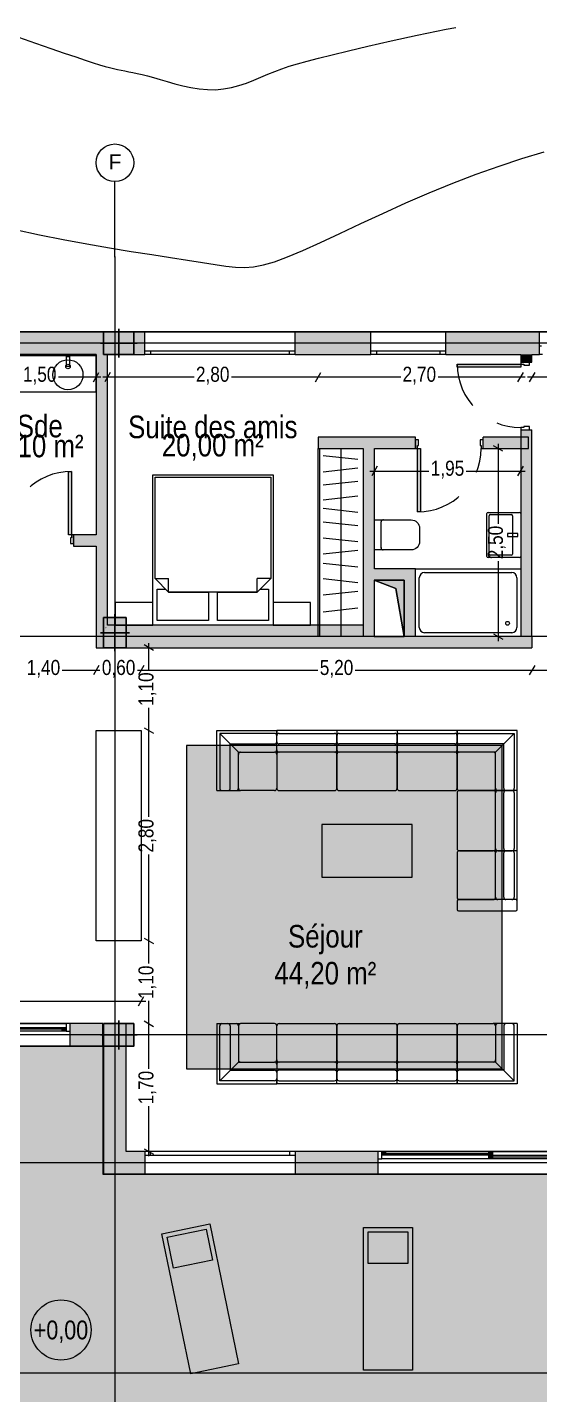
# Model space of a CAD drawing. Header units: centimetres. Extents: x -4381 to 5639, y -3920 to 4826.
# Drawn here: x 23.91 to 30.73, y 61.96 to 80.14 of the extents above; entities that cross this region are included whole.
import ezdxf

# ---------------------------------------------------------------- set-up
doc = ezdxf.new("R2010")
doc.units = ezdxf.units.CM
doc.header["$MEASUREMENT"] = 0
doc.linetypes.add('POINTILLE', pattern=[0.1, 0.06, -0.04])
for name, color, linetype, lineweight in [('0- COURBES DE NIVEAU_Pen_No__2', 8, 'Continuous', 5), ('00- Texts and Fills_Pen_No__1', 7, 'Continuous', 5), ('01- MOBILIER_Pen_No__1', 7, 'Continuous', 5), ('01- MOBILIER_Pen_No__2', 8, 'Continuous', 5), ('01- MOBILIER_Pen_No__7', 7, 'Continuous', 5), ('0_Pen_No__1', 7, 'Continuous', 5), ('0_Pen_No__7', 7, 'Continuous', 5), ('Cotations_Pen_No__2', 8, 'Continuous', 5), ('Dalles_Pen_No__1', 7, 'Continuous', 5), ('FILES_Pen_No__2', 8, 'Continuous', 5), ('Poteaux Hafsa', 4, 'Continuous', 30), ('Structural - Bearing_Pen_No__1', 7, 'Continuous', 5), ('Structural - Bearing_Pen_No__7', 7, 'Continuous', 5)]:
    doc.layers.add(name, color=color, linetype=linetype, lineweight=lineweight)
doc.layers.add('Dalles', color=7, linetype='Continuous')
doc.layers.add('Structural - Bearing', color=7, linetype='Continuous')
for name, color, linetype, lineweight, true_color in [('Dalles_Pen_No__102', 7, 'Continuous', 5, 0xcccccc), ('Elevator_Pen_No__161', 7, 'Continuous', 5, 0x6a6a6a), ('Structural - Bearing_Pen_No__103', 7, 'Continuous', 5, 0xffcc99)]:
    doc.layers.add(name, color=color, linetype=linetype, lineweight=lineweight, true_color=true_color)
doc.styles.add('GENERATED_STYLE_2', font='')
doc.styles.add('GENERATED_STYLE_3', font='arial.ttf')
doc.styles.get('GENERATED_STYLE_2').set_extended_font_data('Arial Narrow Occidental')

# ---------------------------------------------------------------- blocks, each defined once
blk = doc.blocks.new('P1')
at = {"layer": 'Poteaux Hafsa', "lineweight": 30}
blk.add_hatch(color=256, dxfattribs=at).paths.add_polyline_path([(0, 0.3), (0, 0), (0.4, 0), (0.4, 0.3)])
at = {"layer": 'Poteaux Hafsa', "color": 144, "lineweight": 30}
for p, q in [((0.2, -0.042), (0.2, 0.342)), ((0.444, 0.15), (-0.044, 0.15))]:
    blk.add_line(p, q, dxfattribs=at)
blk.add_lwpolyline([(0, 0.3), (0, 0), (0.4, 0), (0.4, 0.3)], close=True, dxfattribs=at)

msp = doc.modelspace()

# ---------------------------------------------------------------- hatches: boundary and pattern name
at = {"layer": '01- MOBILIER_Pen_No__1', "linetype": 'Continuous', "lineweight": 0, "ltscale": 10, "true_color": 0xffffff}
msp.add_hatch(color=7, dxfattribs=at).paths.add_polyline_path([(28.92512, 72.04063), (28.92512, 72.79063), (28.5249, 72.79063), (28.81443, 72.67994)])
at = {"layer": '01- MOBILIER_Pen_No__2', "linetype": 'Continuous', "lineweight": 5, "ltscale": 10}
msp.add_hatch(color=255, dxfattribs=at).paths.add_polyline_path([(26.02917, 66.29063), (30.22917, 66.29063), (30.22917, 70.59063), (26.02917, 70.59063)])
at = {"layer": 'Dalles_Pen_No__102', "linetype": 'Continuous', "ltscale": 10}
h = msp.add_hatch(color=256, dxfattribs=at)
h.paths.add_polyline_path([(11.97512, 62.09063), (11.97512, 56.39063), (24.92512, 56.39063), (24.92512, 56.69063), (20.92512, 56.69063), (20.92512, 61.49063), (24.92512, 61.49063), (24.92512, 61.19063), (36.57512, 61.19063), (36.57512, 64.89063), (24.92512, 64.89063), (24.92512, 66.59063), (19.47512, 66.59063), (19.47512, 62.09063)])
h.paths.add_polyline_path([(12.27512, 59.59063), (12.27512, 61.79063), (15.37512, 61.79063), (15.37512, 59.59063)], flags=0)
at = {"layer": 'Elevator_Pen_No__161', "linetype": 'Continuous', "ltscale": 10}
for points in [[(24.95012, 75.81563), (25.20012, 75.81563), (25.20012, 76.06563), (24.95012, 76.06563)], [(24.95012, 72.14063), (24.95012, 71.91563), (25.20012, 71.91563), (25.20012, 72.16563), (24.96262, 72.16563)], [(24.95012, 72.14063), (24.96262, 72.16563), (24.95012, 72.16563)], [(24.95012, 66.61563), (25.20012, 66.61563), (25.20012, 66.86563), (24.95012, 66.86563)], [(24.95012, 64.91563), (25.20012, 65.16563), (24.95012, 65.16563)], [(25.20012, 65.16563), (24.95012, 64.91563), (25.20012, 64.91563)]]:
    msp.add_hatch(color=256, dxfattribs=at).paths.add_polyline_path(points)
at = {"layer": 'Structural - Bearing', "linetype": 'Continuous', "lineweight": 0, "ltscale": 10, "true_color": 0x000000}
h = msp.add_hatch(color=18, dxfattribs=at)
h.paths.add_polyline_path([(22.27512, 75.79063), (25.47512, 75.79063), (25.47512, 75.84063), (25.47512, 76.09063), (22.27512, 76.09063)])
h.paths.add_polyline_path([(25.20012, 75.81563), (24.95012, 75.81563), (24.95012, 76.06563), (25.20012, 76.06563)], flags=0)
for points in [[(27.47512, 75.79063), (28.47917, 75.79063), (28.47917, 75.84063), (28.47917, 76.09063), (27.47512, 76.09063), (27.47512, 75.84063)], [(29.47917, 75.79063), (30.72512, 75.79063), (30.72512, 75.90563), (30.72512, 76.09063), (29.47917, 76.09063), (29.47917, 75.84063)], [(24.82512, 75.79063), (24.82512, 71.89063), (24.95012, 72.14063), (24.95012, 72.16563), (24.96262, 72.16563), (24.97512, 72.19063), (24.97512, 75.79063)], [(30.47512, 75.69063), (30.59012, 75.69063), (30.62512, 75.69063), (30.62512, 75.79063), (30.47512, 75.79063)], [(30.47512, 74.79063), (30.47512, 72.04063), (30.62512, 72.04063), (30.62512, 74.79063), (30.59012, 74.79063)], [(27.77917, 74.54063), (29.07512, 74.54063), (29.07512, 74.65563), (29.07512, 74.69063), (27.77917, 74.69063)], [(29.97512, 74.54063), (30.57917, 74.54063), (30.57917, 74.69063), (29.97512, 74.69063), (29.97512, 74.65563)], [(28.37917, 74.54063), (28.37917, 72.19063), (28.52917, 71.89063), (28.52917, 74.54063)], [(24.52512, 73.24063), (24.82512, 73.24063), (24.82512, 73.39063), (24.52512, 73.39063), (24.52512, 73.27563)], [(29.07512, 72.94063), (28.52917, 72.94063), (28.52917, 72.79063), (28.92512, 72.79063)], [(28.92512, 72.79063), (28.92512, 72.04063), (29.07512, 72.04063), (29.07512, 72.94063)], [(24.82512, 71.89063), (28.52917, 71.89063), (28.37917, 72.19063), (24.97512, 72.19063), (24.96262, 72.16563), (25.20012, 72.16563), (25.20012, 71.91563), (24.95012, 71.91563), (24.95012, 72.14063)], [(28.52917, 72.04063), (28.52917, 71.89063), (30.62512, 71.89063), (30.62512, 72.04063)], [(24.47512, 66.59063), (24.91512, 66.59063), (24.91512, 66.89063), (24.47512, 66.89063), (24.47512, 66.79063)], [(24.95012, 64.91563), (24.92512, 64.89063), (25.47512, 64.89063), (25.47512, 65.14063), (25.47512, 65.19063), (25.22512, 65.19063), (25.20012, 65.16563), (25.20012, 64.91563)], [(27.47512, 64.89063), (28.57512, 64.89063), (28.57512, 65.09063), (28.57512, 65.19063), (27.47512, 65.19063), (27.47512, 65.14063)]]:
    msp.add_hatch(color=18, dxfattribs=at).paths.add_polyline_path(points)
at = {"layer": 'Structural - Bearing', "linetype": 'Continuous', "lineweight": 0, "ltscale": 10, "true_color": 0xffffff}
for points in [[(29.63112, 75.66263), (29.63112, 75.62263), (30.47512, 75.62263), (30.47512, 75.66263)], [(29.10312, 73.69663), (29.14312, 73.69663), (29.14312, 74.54063), (29.10312, 74.54063)], [(24.49712, 74.23463), (24.45712, 74.23463), (24.45712, 73.39063), (24.49712, 73.39063)]]:
    msp.add_hatch(color=7, dxfattribs=at).paths.add_polyline_path(points)
at = {"layer": 'Structural - Bearing', "linetype": 'Continuous', "lineweight": 0, "ltscale": 10, "true_color": 0x000000}
h = msp.add_hatch(color=18, dxfattribs=at)
h.paths.add_polyline_path([(24.92512, 64.89063), (24.95012, 64.91563), (24.95012, 65.16563), (25.20012, 65.16563), (25.22512, 65.19063), (25.22512, 66.89063), (24.92512, 66.89063)])
h.paths.add_polyline_path([(25.20012, 66.61563), (24.95012, 66.61563), (24.95012, 66.86563), (25.20012, 66.86563)], flags=0)
at = {"layer": 'Structural - Bearing_Pen_No__103', "linetype": 'Continuous', "ltscale": 10}
for points in [[(24.42512, 66.79063), (24.42512, 66.84063), (24.37512, 66.84063), (24.37512, 66.79063)], [(28.62512, 65.19063), (28.62512, 65.14063), (28.67512, 65.14063), (28.67512, 65.19063)], [(30.10012, 65.14063), (30.10012, 65.19063), (30.05012, 65.19063), (30.05012, 65.14063)], [(30.05012, 65.14063), (30.05012, 65.09063), (30.10012, 65.09063), (30.10012, 65.14063)]]:
    msp.add_hatch(color=256, dxfattribs=at).paths.add_polyline_path(points)

# ---------------------------------------------------------------- linework, layer by layer
at = {"layer": '0- COURBES DE NIVEAU_Pen_No__2', "linetype": 'Continuous', "ltscale": 10, "flags": 128}
for points in [[(23.79248, 80.011), (24.01731, 79.93244), (24.22175, 79.86148), (24.4015, 79.79962), (24.55359, 79.74787), (24.68029, 79.7055), (24.78517, 79.67132), (24.87183, 79.64413), (24.94384, 79.62274), (25.00479, 79.60598), (25.05826, 79.59264), (25.10783, 79.58155), (25.15669, 79.57159), (25.2064, 79.562), (25.25811, 79.5521), (25.31299, 79.54121), (25.3722, 79.52866), (25.43689, 79.51375), (25.50824, 79.49581), (25.58739, 79.47417), (25.67508, 79.44858), (25.77024, 79.42057), (25.8714, 79.39212), (25.97707, 79.36521), (26.08576, 79.3418), (26.19598, 79.32388), (26.30624, 79.31342), (26.41506, 79.31239), (26.52124, 79.32213), (26.62474, 79.34143), (26.72581, 79.36846), (26.82471, 79.40135), (26.92167, 79.43829), (27.01696, 79.4774), (27.11083, 79.51687), (27.20351, 79.55483), (27.29627, 79.59005), (27.39433, 79.62368), (27.50389, 79.65747), (27.63119, 79.69316), (27.78243, 79.73252), (27.96384, 79.7773), (28.18163, 79.82924), (28.44202, 79.89009), (28.74915, 79.96067), (29.09877, 80.03794), (29.48457, 80.11794), (29.61002, 80.14172)], [(23.74916, 77.45407), (24.06955, 77.38309), (24.38792, 77.31848), (24.70046, 77.26024), (25.00337, 77.20784), (25.29288, 77.16079), (25.56518, 77.11856), (25.81649, 77.08063), (26.04303, 77.04649), (26.24101, 77.01564), (26.40865, 76.98805), (26.55222, 76.96581), (26.68, 76.9515), (26.80027, 76.94769), (26.92131, 76.95697), (27.0514, 76.98191), (27.19883, 77.02511), (27.37186, 77.08913), (27.57664, 77.17542), (27.81068, 77.28078), (28.06937, 77.40088), (28.34806, 77.53136), (28.64213, 77.66791), (28.94697, 77.80617), (29.25793, 77.9418), (29.57039, 78.07047), (29.8804, 78.18873), (30.18666, 78.2967), (30.48856, 78.3954), (30.78549, 78.48585)]]:
    msp.add_lwpolyline(points, dxfattribs=at)
at = {"layer": '01- MOBILIER_Pen_No__1', "linetype": 'Continuous', "ltscale": 10}
for p, q in [((27.79917, 74.54063), (27.79917, 72.04063)), ((28.30767, 74.39284), (27.8473, 74.44298)), ((28.07917, 74.54063), (28.07917, 72.04063)), ((28.30767, 74.27746), (27.8473, 74.22732)), ((25.57917, 74.19063), (27.17917, 74.19063)), ((25.57917, 72.19063), (25.57917, 74.19063)), ((25.60917, 72.81063), (25.60917, 74.16063)), ((25.60917, 74.16063), (26.37917, 74.16063)), ((26.37917, 74.16063), (27.14917, 74.16063)), ((27.14917, 74.16063), (27.14917, 72.81063)), ((27.17917, 74.19063), (27.17917, 72.19063)), ((28.30767, 74.10332), (27.8473, 74.05318)), ((28.30767, 73.90446), (27.8473, 73.85432)), ((28.30767, 73.69013), (27.8473, 73.74027)), ((30.02512, 73.10563), (30.02512, 73.67563)), ((30.04012, 73.69063), (30.46012, 73.69063)), ((30.07012, 73.66063), (30.35012, 73.66063)), ((30.47512, 73.67563), (30.47512, 73.10563)), ((28.30767, 73.51179), (27.8473, 73.56193)), ((30.05512, 73.13563), (30.05512, 73.64563)), ((30.36512, 73.64563), (30.36512, 73.13563)), ((28.30767, 73.29962), (27.8473, 73.34976)), ((30.30012, 73.41063), (30.30012, 73.37063)), ((30.43512, 73.41063), (30.30012, 73.41063)), ((30.30012, 73.37063), (30.43512, 73.37063)), ((30.43512, 73.37063), (30.43512, 73.41063)), ((28.30767, 73.18424), (27.8473, 73.1341)), ((30.35012, 73.12063), (30.07012, 73.12063)), ((28.30767, 72.96108), (27.8473, 73.01122)), ((29.07512, 72.94063), (30.47512, 72.94063)), ((29.07512, 72.04063), (29.07512, 72.94063)), ((30.46012, 73.09063), (30.04012, 73.09063)), ((30.47512, 72.94063), (30.47512, 72.04063)), ((25.78917, 72.63063), (25.60917, 72.81063)), ((25.60917, 72.81063), (25.78917, 72.81063)), ((25.78917, 72.63063), (25.78917, 72.81063)), ((27.14917, 72.81063), (26.96917, 72.63063)), ((27.14917, 72.81063), (26.96917, 72.81063)), ((26.96917, 72.63063), (26.96917, 72.81063)), ((28.30767, 72.75529), (27.8473, 72.80543)), ((28.81443, 72.67994), (28.5249, 72.79063)), ((28.5249, 72.79063), (28.5249, 72.04063)), ((28.92512, 72.79063), (28.5249, 72.79063)), ((28.5249, 72.79063), (28.81443, 72.67994)), ((28.92512, 72.04063), (28.92512, 72.79063)), ((29.12512, 72.16063), (29.12512, 72.82063)), ((29.19512, 72.89063), (30.35512, 72.89063)), ((30.42512, 72.82063), (30.42512, 72.16063)), ((25.63917, 72.67063), (25.74917, 72.67063)), ((25.63917, 72.25063), (25.63917, 72.67063)), ((25.74917, 72.67063), (25.78917, 72.63063)), ((25.78917, 72.63063), (26.31917, 72.63063)), ((26.37917, 72.63063), (25.78917, 72.63063)), ((26.31917, 72.63063), (26.31917, 72.25063)), ((26.96917, 72.63063), (26.37917, 72.63063)), ((26.43917, 72.63063), (26.96917, 72.63063)), ((26.43917, 72.25063), (26.43917, 72.63063)), ((26.96917, 72.63063), (27.00917, 72.67063)), ((27.00917, 72.67063), (27.11917, 72.67063)), ((27.11917, 72.67063), (27.11917, 72.25063)), ((28.30767, 72.63991), (27.8473, 72.58977)), ((28.92512, 72.04063), (28.81443, 72.67994)), ((28.81443, 72.67994), (28.92512, 72.04063)), ((25.57917, 72.49063), (25.07917, 72.49063)), ((25.07917, 72.49063), (25.07917, 72.19063)), ((25.57917, 72.19063), (25.57917, 72.49063)), ((27.67917, 72.49063), (27.17917, 72.49063)), ((27.17917, 72.49063), (27.17917, 72.19063)), ((27.67917, 72.19063), (27.67917, 72.49063)), ((28.30767, 72.41516), (27.8473, 72.36503)), ((26.31917, 72.25063), (25.63917, 72.25063)), ((27.11917, 72.25063), (26.43917, 72.25063)), ((25.07917, 72.19063), (25.57917, 72.19063)), ((27.17917, 72.19063), (25.57917, 72.19063)), ((27.17917, 72.19063), (27.67917, 72.19063)), ((28.5249, 72.04063), (28.92512, 72.04063)), ((30.47512, 72.04063), (29.07512, 72.04063)), ((30.35512, 72.09063), (29.19512, 72.09063)), ((25.69981, 64.09578), (26.33644, 64.22697)), ((26.33644, 64.22697), (26.71991, 62.36607)), ((26.08329, 62.23488), (25.69981, 64.09578)), ((25.77069, 64.04912), (26.28978, 64.15609)), ((25.85546, 63.63777), (25.77069, 64.04912)), ((26.28978, 64.15609), (26.37455, 63.74473)), ((28.38486, 64.18092), (29.03486, 64.18092)), ((28.38486, 62.28092), (28.38486, 64.18092)), ((28.44486, 64.12092), (28.97486, 64.12092)), ((28.44486, 63.70092), (28.44486, 64.12092)), ((28.97486, 64.12092), (28.97486, 63.70092)), ((29.03486, 64.18092), (29.03486, 62.28092)), ((26.37455, 63.74473), (25.85546, 63.63777)), ((28.97486, 63.70092), (28.44486, 63.70092)), ((26.71991, 62.36607), (26.08329, 62.23488)), ((29.03486, 62.28092), (28.38486, 62.28092))]:
    msp.add_line(p, q, dxfattribs=at)
msp.add_circle((30.30012, 72.21563), 0.025, dxfattribs=at)
for centre, radius, start, end in [((30.04012, 73.67563), 0.015, 90, 180), ((30.07012, 73.64563), 0.015, 90, 180), ((30.35012, 73.64563), 0.015, 0, 90), ((30.46012, 73.67563), 0.015, 0, 90), ((30.07012, 73.13563), 0.015, 180, 270), ((30.35012, 73.13563), 0.015, 270, 0), ((30.04012, 73.10563), 0.015, 180, 270), ((30.46012, 73.10563), 0.015, 270, 0), ((29.19512, 72.82063), 0.07, 90, 180), ((30.35512, 72.82063), 0.07, 0, 90), ((29.19512, 72.16063), 0.07, 180, 270), ((30.35512, 72.16063), 0.07, 270, 0)]:
    msp.add_arc(centre, radius, start, end, dxfattribs=at)
at = {"layer": '01- MOBILIER_Pen_No__2', "linetype": 'Continuous', "ltscale": 10}
for p, q in [((30.22917, 70.59063), (26.02917, 70.59063)), ((26.02917, 70.59063), (26.02917, 66.29063)), ((30.22917, 66.29063), (30.22917, 70.59063)), ((26.02917, 66.29063), (30.22917, 66.29063))]:
    msp.add_line(p, q, dxfattribs=at)
at = {"layer": '01- MOBILIER_Pen_No__7', "linetype": 'Continuous', "ltscale": 10}
for p, q in [((24.82512, 75.79063), (23.32512, 75.79063)), ((24.82512, 75.77063), (23.32512, 75.77063)), ((24.43012, 75.76563), (24.47012, 75.76563)), ((24.43012, 75.63063), (24.43012, 75.76563)), ((24.47012, 75.76563), (24.47012, 75.63063)), ((24.82512, 75.29063), (24.82512, 75.79063)), ((24.47012, 75.63063), (24.43012, 75.63063)), ((24.82512, 75.29063), (23.32512, 75.29063)), ((28.52917, 73.59063), (29.01806, 73.59063)), ((28.52917, 73.19063), (28.52917, 73.59063)), ((28.61806, 73.39063), (28.61806, 73.56285)), ((29.01806, 73.59063), (29.03974, 73.58849)), ((29.03974, 73.58849), (29.06058, 73.58217)), ((29.06058, 73.58217), (29.07979, 73.5719)), ((29.07979, 73.5719), (29.09663, 73.55808)), ((29.09663, 73.55808), (29.11044, 73.54125)), ((29.11044, 73.54125), (29.12071, 73.52204)), ((29.12071, 73.52204), (29.12704, 73.50119)), ((29.12704, 73.50119), (29.12917, 73.47952)), ((29.12917, 73.47952), (29.12917, 73.30174)), ((28.61806, 73.2184), (28.61806, 73.39063)), ((29.12917, 73.30174), (29.12704, 73.28006)), ((29.01806, 73.19063), (28.52917, 73.19063)), ((29.03974, 73.19276), (29.01806, 73.19063)), ((29.06058, 73.19909), (29.03974, 73.19276)), ((29.07979, 73.20935), (29.06058, 73.19909)), ((29.09663, 73.22317), (29.07979, 73.20935)), ((29.11044, 73.24001), (29.09663, 73.22317)), ((29.12071, 73.25922), (29.11044, 73.24001)), ((29.12704, 73.28006), (29.12071, 73.25922)), ((26.42917, 69.99063), (26.42917, 70.79063)), ((26.42917, 70.79063), (27.22917, 70.79063)), ((26.46917, 70.75063), (26.46917, 70.02063)), ((27.19917, 70.75063), (26.46917, 70.75063)), ((26.71783, 70.50197), (26.46917, 70.75063)), ((28.02917, 70.79063), (27.22917, 70.79063)), ((27.22917, 70.79063), (27.22917, 70.72063)), ((27.22917, 70.72063), (27.22917, 70.79063)), ((27.25917, 70.75063), (27.99917, 70.75063)), ((28.02917, 70.79063), (28.02917, 70.72063)), ((28.82917, 70.79063), (28.02917, 70.79063)), ((28.02917, 70.79063), (28.02917, 70.72063)), ((28.05917, 70.75063), (28.79917, 70.75063)), ((29.62917, 70.79063), (28.82917, 70.79063)), ((28.82917, 70.79063), (28.82917, 70.72063)), ((28.82917, 70.79063), (28.82917, 70.72063)), ((28.85917, 70.75063), (29.59917, 70.75063)), ((29.62917, 70.79063), (29.62917, 70.72063)), ((30.42917, 70.79063), (29.62917, 70.79063)), ((29.62917, 70.72063), (29.62917, 70.79063)), ((29.65917, 70.75063), (30.38917, 70.75063)), ((30.14051, 70.50197), (30.38917, 70.75063)), ((30.38917, 70.75063), (30.38917, 70.02063)), ((30.42917, 69.99063), (30.42917, 70.79063)), ((26.60917, 70.02063), (26.60917, 70.61063)), ((26.60917, 70.61063), (27.19917, 70.61063)), ((27.22917, 70.53197), (27.22917, 70.72063)), ((27.22917, 70.53197), (27.22917, 70.72063)), ((27.99917, 70.61063), (27.25917, 70.61063)), ((28.02917, 70.72063), (28.02917, 70.53197)), ((28.02917, 70.53197), (28.02917, 70.72063)), ((28.79917, 70.61063), (28.05917, 70.61063)), ((28.82917, 70.53197), (28.82917, 70.72063)), ((28.82917, 70.72063), (28.82917, 70.53197)), ((29.59917, 70.61063), (28.85917, 70.61063)), ((29.62917, 70.72063), (29.62917, 70.53197)), ((29.62917, 70.53197), (29.62917, 70.72063)), ((30.24917, 70.61063), (29.65917, 70.61063)), ((30.24917, 70.02063), (30.24917, 70.61063)), ((26.71783, 70.02063), (26.71783, 70.50197)), ((26.71783, 70.50197), (27.19917, 70.50197)), ((26.71783, 70.02063), (26.71783, 70.47197)), ((26.74783, 70.50197), (27.19917, 70.50197)), ((27.22917, 70.53197), (27.22917, 70.47197)), ((27.22917, 70.53197), (27.22917, 70.47197)), ((27.22917, 70.47197), (27.22917, 70.02063)), ((27.22917, 70.47197), (27.22917, 70.02063)), ((27.99917, 70.50197), (27.25917, 70.50197)), ((27.99917, 70.50197), (27.25917, 70.50197)), ((28.02917, 70.53197), (28.02917, 70.47197)), ((28.02917, 70.53197), (28.02917, 70.47197)), ((28.02917, 70.02063), (28.02917, 70.47197)), ((28.02917, 70.47197), (28.02917, 70.02063)), ((28.79917, 70.50197), (28.05917, 70.50197)), ((28.79917, 70.50197), (28.05917, 70.50197)), ((28.82917, 70.53197), (28.82917, 70.47197)), ((28.82917, 70.53197), (28.82917, 70.47197)), ((28.82917, 70.47197), (28.82917, 70.02063)), ((28.82917, 70.02063), (28.82917, 70.47197)), ((29.59917, 70.50197), (28.85917, 70.50197)), ((29.59917, 70.50197), (28.85917, 70.50197)), ((29.62917, 70.53197), (29.62917, 70.47197)), ((29.62917, 70.53197), (29.62917, 70.47197)), ((29.62917, 70.02063), (29.62917, 70.47197)), ((29.62917, 70.47197), (29.62917, 70.02063)), ((30.11051, 70.50197), (29.65917, 70.50197)), ((30.14051, 70.50197), (29.65917, 70.50197)), ((30.14051, 70.02063), (30.14051, 70.50197)), ((30.14051, 70.02063), (30.14051, 70.47197)), ((26.42917, 69.99063), (26.49917, 69.99063)), ((26.49917, 69.99063), (26.68783, 69.99063)), ((26.68783, 69.99063), (26.74783, 69.99063)), ((27.19917, 69.99063), (26.74783, 69.99063)), ((27.25917, 69.99063), (27.99917, 69.99063)), ((28.05917, 69.99063), (28.79917, 69.99063)), ((28.85917, 69.99063), (29.59917, 69.99063)), ((29.62917, 69.96063), (29.62917, 69.22063)), ((30.11051, 69.99063), (29.65917, 69.99063)), ((29.65917, 69.99063), (30.11051, 69.99063)), ((30.17051, 69.99063), (30.11051, 69.99063)), ((30.17051, 69.99063), (30.11051, 69.99063)), ((30.14051, 69.22063), (30.14051, 69.96063)), ((30.14051, 69.22063), (30.14051, 69.96063)), ((30.17051, 69.99063), (30.35917, 69.99063)), ((30.35917, 69.99063), (30.17051, 69.99063)), ((30.24917, 69.22063), (30.24917, 69.96063)), ((30.42917, 69.99063), (30.35917, 69.99063)), ((30.42917, 69.99063), (30.35917, 69.99063)), ((30.38917, 69.96063), (30.38917, 69.22063)), ((30.42917, 69.19063), (30.42917, 69.99063)), ((29.02917, 69.54063), (27.82917, 69.54063)), ((27.82917, 69.54063), (27.82917, 68.84063)), ((29.02917, 68.84063), (29.02917, 69.54063)), ((29.62917, 69.16063), (29.62917, 68.57063)), ((29.65917, 69.19063), (30.11051, 69.19063)), ((30.11051, 69.19063), (29.65917, 69.19063)), ((30.17051, 69.19063), (30.11051, 69.19063)), ((30.17051, 69.19063), (30.11051, 69.19063)), ((30.14051, 68.57063), (30.14051, 69.16063)), ((30.14051, 68.57063), (30.14051, 69.16063)), ((30.35917, 69.19063), (30.17051, 69.19063)), ((30.17051, 69.19063), (30.35917, 69.19063)), ((30.24917, 68.57063), (30.24917, 69.16063)), ((30.42917, 69.19063), (30.35917, 69.19063)), ((30.42917, 69.19063), (30.35917, 69.19063)), ((30.38917, 69.16063), (30.38917, 68.57063)), ((30.42917, 68.52063), (30.42917, 69.19063)), ((27.82917, 68.84063), (29.02917, 68.84063)), ((29.62917, 68.52063), (29.62917, 68.41063)), ((30.40917, 68.54063), (29.64917, 68.54063)), ((29.64917, 68.39063), (30.40917, 68.39063)), ((29.65917, 68.54063), (30.11051, 68.54063)), ((30.35917, 68.54063), (30.17051, 68.54063)), ((30.42917, 68.41063), (30.42917, 68.52063)), ((26.42917, 66.89063), (26.42917, 66.09063)), ((26.42917, 66.89063), (26.49917, 66.89063)), ((26.46917, 66.13063), (26.46917, 66.86063)), ((26.49917, 66.89063), (26.68783, 66.89063)), ((26.60917, 66.86063), (26.60917, 66.27063)), ((26.68783, 66.89063), (26.74783, 66.89063)), ((26.71783, 66.86063), (26.71783, 66.40929)), ((26.71783, 66.86063), (26.71783, 66.37929)), ((27.19917, 66.89063), (26.74783, 66.89063)), ((27.22917, 66.40929), (27.22917, 66.86063)), ((27.22917, 66.40929), (27.22917, 66.86063)), ((27.25917, 66.89063), (27.99917, 66.89063)), ((28.02917, 66.86063), (28.02917, 66.40929)), ((28.02917, 66.40929), (28.02917, 66.86063)), ((28.05917, 66.89063), (28.79917, 66.89063)), ((28.82917, 66.86063), (28.82917, 66.40929)), ((28.82917, 66.40929), (28.82917, 66.86063)), ((28.85917, 66.89063), (29.59917, 66.89063)), ((29.62917, 66.86063), (29.62917, 66.40929)), ((29.62917, 66.40929), (29.62917, 66.86063)), ((29.65917, 66.89063), (30.11051, 66.89063)), ((30.17051, 66.89063), (30.11051, 66.89063)), ((30.14051, 66.86063), (30.14051, 66.40929)), ((30.14051, 66.86063), (30.14051, 66.37929)), ((30.35917, 66.89063), (30.17051, 66.89063)), ((30.24917, 66.86063), (30.24917, 66.27063)), ((30.42917, 66.89063), (30.35917, 66.89063)), ((30.38917, 66.13063), (30.38917, 66.86063)), ((30.42917, 66.89063), (30.42917, 66.09063)), ((26.71783, 66.37929), (26.46917, 66.13063)), ((26.71783, 66.37929), (27.19917, 66.37929)), ((26.74783, 66.37929), (27.19917, 66.37929)), ((27.22917, 66.34929), (27.22917, 66.40929)), ((27.22917, 66.34929), (27.22917, 66.40929)), ((27.99917, 66.37929), (27.25917, 66.37929)), ((27.99917, 66.37929), (27.25917, 66.37929)), ((28.02917, 66.34929), (28.02917, 66.40929)), ((28.02917, 66.34929), (28.02917, 66.40929)), ((28.79917, 66.37929), (28.05917, 66.37929)), ((28.79917, 66.37929), (28.05917, 66.37929)), ((28.82917, 66.34929), (28.82917, 66.40929)), ((28.82917, 66.34929), (28.82917, 66.40929)), ((29.59917, 66.37929), (28.85917, 66.37929)), ((29.59917, 66.37929), (28.85917, 66.37929)), ((29.62917, 66.34929), (29.62917, 66.40929)), ((29.62917, 66.34929), (29.62917, 66.40929)), ((30.11051, 66.37929), (29.65917, 66.37929)), ((30.14051, 66.37929), (29.65917, 66.37929)), ((30.14051, 66.37929), (30.38917, 66.13063)), ((26.60917, 66.27063), (27.19917, 66.27063)), ((27.22917, 66.34929), (27.22917, 66.16063)), ((27.22917, 66.34929), (27.22917, 66.16063)), ((27.99917, 66.27063), (27.25917, 66.27063)), ((28.02917, 66.16063), (28.02917, 66.34929)), ((28.02917, 66.34929), (28.02917, 66.16063)), ((28.79917, 66.27063), (28.05917, 66.27063)), ((28.82917, 66.16063), (28.82917, 66.34929)), ((28.82917, 66.34929), (28.82917, 66.16063)), ((29.59917, 66.27063), (28.85917, 66.27063)), ((29.62917, 66.16063), (29.62917, 66.34929)), ((29.62917, 66.34929), (29.62917, 66.16063)), ((30.24917, 66.27063), (29.65917, 66.27063)), ((26.42917, 66.09063), (27.22917, 66.09063)), ((27.19917, 66.13063), (26.46917, 66.13063)), ((27.22917, 66.09063), (27.22917, 66.16063)), ((27.22917, 66.16063), (27.22917, 66.09063)), ((28.02917, 66.09063), (27.22917, 66.09063)), ((27.25917, 66.13063), (27.99917, 66.13063)), ((28.02917, 66.09063), (28.02917, 66.16063)), ((28.02917, 66.09063), (28.02917, 66.16063)), ((28.82917, 66.09063), (28.02917, 66.09063)), ((28.05917, 66.13063), (28.79917, 66.13063)), ((28.82917, 66.09063), (28.82917, 66.16063)), ((28.82917, 66.09063), (28.82917, 66.16063)), ((29.62917, 66.09063), (28.82917, 66.09063)), ((28.85917, 66.13063), (29.59917, 66.13063)), ((29.62917, 66.09063), (29.62917, 66.16063)), ((29.62917, 66.16063), (29.62917, 66.09063)), ((30.42917, 66.09063), (29.62917, 66.09063)), ((29.65917, 66.13063), (30.38917, 66.13063))]:
    msp.add_line(p, q, dxfattribs=at)
at = {"layer": '01- MOBILIER_Pen_No__7', "linetype": 'Continuous', "ltscale": 10, "flags": 128}
for points in [[(28.37917, 74.54063), (28.37917, 72.04063), (27.77917, 72.04063), (27.77917, 74.54063)], [(25.42512, 67.99063), (24.82512, 67.99063), (24.82512, 70.79063), (25.42512, 70.79063)], [(25.42512, 67.99063), (24.82512, 67.99063), (24.82512, 70.79063), (25.42512, 70.79063)]]:
    msp.add_lwpolyline(points, close=True, dxfattribs=at)
at = {"layer": '01- MOBILIER_Pen_No__7', "linetype": 'Continuous', "ltscale": 10}
for centre, radius in [((24.45012, 75.52063), 0.2), ((24.45012, 75.63104), 0.03)]:
    msp.add_circle(centre, radius, dxfattribs=at)
for centre, radius, start, end in [((28.64584, 73.56285), 0.02778, 90, 180), ((28.64584, 73.2184), 0.02778, 180, 270), ((27.19917, 70.72063), 0.03, 360, 90), ((27.25917, 70.72063), 0.03, 90, 180), ((27.99917, 70.72063), 0.03, 360, 90), ((28.05917, 70.72063), 0.03, 90, 180), ((28.79917, 70.72063), 0.03, 360, 90), ((28.85917, 70.72063), 0.03, 90, 180), ((29.59917, 70.72063), 0.03, 360, 90), ((29.65917, 70.72063), 0.03, 90, 180), ((27.19917, 70.64063), 0.03, 270, 360), ((27.25917, 70.64063), 0.03, 180, 270), ((27.99917, 70.64063), 0.03, 270, 360), ((28.05917, 70.64063), 0.03, 180, 270), ((28.79917, 70.64063), 0.03, 270, 360), ((28.85917, 70.64063), 0.03, 180, 270), ((29.59917, 70.64063), 0.03, 270, 360), ((29.65917, 70.64063), 0.03, 180, 270), ((26.74783, 70.47197), 0.03, 90, 180), ((27.19917, 70.53197), 0.03, 270, 360), ((27.19917, 70.47197), 0.03, 360, 90), ((27.25917, 70.53197), 0.03, 180, 270), ((27.25917, 70.47197), 0.03, 90, 180), ((27.99917, 70.53197), 0.03, 270, 360), ((27.99917, 70.47197), 0.03, 360, 90), ((28.05917, 70.53197), 0.03, 180, 270), ((28.05917, 70.47197), 0.03, 90, 180), ((28.79917, 70.53197), 0.03, 270, 360), ((28.79917, 70.47197), 0.03, 360, 90), ((28.85917, 70.53197), 0.03, 180, 270), ((28.85917, 70.47197), 0.03, 90, 180), ((29.59917, 70.53197), 0.03, 270, 360), ((29.59917, 70.47197), 0.03, 360, 90), ((29.65917, 70.53197), 0.03, 180, 270), ((29.65917, 70.47197), 0.03, 90, 180), ((30.11051, 70.47197), 0.03, 0, 90), ((26.49917, 70.02063), 0.03, 180, 270), ((26.57917, 70.02063), 0.03, 270, 360), ((26.68783, 70.02063), 0.03, 270, 360), ((26.74783, 70.02063), 0.03, 180, 270), ((27.19917, 70.02063), 0.03, 270, 360), ((27.25917, 70.02063), 0.03, 180, 270), ((27.99917, 70.02063), 0.03, 270, 360), ((28.05917, 70.02063), 0.03, 180, 270), ((28.79917, 70.02063), 0.03, 270, 360), ((28.85917, 70.02063), 0.03, 180, 270), ((29.59917, 70.02063), 0.03, 270, 360), ((29.65917, 70.02063), 0.03, 180, 270), ((30.11051, 70.02063), 0.03, 270, 0), ((30.17051, 70.02063), 0.03, 180, 270), ((30.27917, 70.02063), 0.03, 180, 270), ((30.35917, 70.02063), 0.03, 270, 0), ((29.65917, 69.96063), 0.03, 90, 180), ((30.11051, 69.96063), 0.03, 0, 90), ((30.17051, 69.96063), 0.03, 90, 180), ((30.27917, 69.96063), 0.03, 90, 180), ((30.35917, 69.96063), 0.03, 0, 90), ((29.65917, 69.22063), 0.03, 180, 270), ((29.65917, 69.16063), 0.03, 90, 180), ((30.11051, 69.22063), 0.03, 270, 0), ((30.11051, 69.16063), 0.03, 0, 90), ((30.17051, 69.22063), 0.03, 180, 270), ((30.17051, 69.16063), 0.03, 90, 180), ((30.27917, 69.22063), 0.03, 180, 270), ((30.27917, 69.16063), 0.03, 90, 180), ((30.35917, 69.22063), 0.03, 270, 0), ((30.35917, 69.16063), 0.03, 0, 90), ((29.65917, 68.57063), 0.03, 180, 270), ((30.11051, 68.57063), 0.03, 270, 0), ((30.17051, 68.57063), 0.03, 180, 270), ((30.27917, 68.57063), 0.03, 180, 270), ((30.35917, 68.57063), 0.03, 270, 0), ((29.64917, 68.52063), 0.02, 90, 180), ((29.64917, 68.41063), 0.02, 180, 270), ((30.40917, 68.52063), 0.02, 0, 90), ((30.40917, 68.41063), 0.02, 270, 0), ((26.49917, 66.86063), 0.03, 90, 180), ((26.57917, 66.86063), 0.03, 0, 90), ((26.68783, 66.86063), 0.03, 0, 90), ((26.74783, 66.86063), 0.03, 90, 180), ((27.19917, 66.86063), 0.03, 0, 90), ((27.25917, 66.86063), 0.03, 90, 180), ((27.99917, 66.86063), 0.03, 0, 90), ((28.05917, 66.86063), 0.03, 90, 180), ((28.79917, 66.86063), 0.03, 0, 90), ((28.85917, 66.86063), 0.03, 90, 180), ((29.59917, 66.86063), 0.03, 0, 90), ((29.65917, 66.86063), 0.03, 90, 180), ((30.11051, 66.86063), 0.03, 360, 90), ((30.17051, 66.86063), 0.03, 90, 180), ((30.27917, 66.86063), 0.03, 90, 180), ((30.35917, 66.86063), 0.03, 360, 90), ((26.74783, 66.40929), 0.03, 180, 270), ((27.19917, 66.40929), 0.03, 270, 0), ((27.19917, 66.34929), 0.03, 0, 90), ((27.25917, 66.40929), 0.03, 180, 270), ((27.25917, 66.34929), 0.03, 90, 180), ((27.99917, 66.40929), 0.03, 270, 0), ((27.99917, 66.34929), 0.03, 0, 90), ((28.05917, 66.40929), 0.03, 180, 270), ((28.05917, 66.34929), 0.03, 90, 180), ((28.79917, 66.40929), 0.03, 270, 0), ((28.79917, 66.34929), 0.03, 0, 90), ((28.85917, 66.40929), 0.03, 180, 270), ((28.85917, 66.34929), 0.03, 90, 180), ((29.59917, 66.40929), 0.03, 270, 0), ((29.59917, 66.34929), 0.03, 0, 90), ((29.65917, 66.40929), 0.03, 180, 270), ((29.65917, 66.34929), 0.03, 90, 180), ((30.11051, 66.40929), 0.03, 270, 360), ((27.19917, 66.24063), 0.03, 0, 90), ((27.25917, 66.24063), 0.03, 90, 180), ((27.99917, 66.24063), 0.03, 0, 90), ((28.05917, 66.24063), 0.03, 90, 180), ((28.79917, 66.24063), 0.03, 0, 90), ((28.85917, 66.24063), 0.03, 90, 180), ((29.59917, 66.24063), 0.03, 0, 90), ((29.65917, 66.24063), 0.03, 90, 180), ((27.19917, 66.16063), 0.03, 270, 0), ((27.25917, 66.16063), 0.03, 180, 270), ((27.99917, 66.16063), 0.03, 270, 0), ((28.05917, 66.16063), 0.03, 180, 270), ((28.79917, 66.16063), 0.03, 270, 0), ((28.85917, 66.16063), 0.03, 180, 270), ((29.59917, 66.16063), 0.03, 270, 0), ((29.65917, 66.16063), 0.03, 180, 270)]:
    msp.add_arc(centre, radius, start, end, dxfattribs=at)
for p in [(28.64584, 73.59063), (28.61806, 73.2184)]:
    msp.add_point(p, dxfattribs=at)
at = {"layer": '0_Pen_No__1', "linetype": 'Continuous', "ltscale": 10}
for p, q in [((25.47512, 75.84063), (25.47512, 76.09063)), ((27.47512, 75.84063), (27.47512, 76.09063)), ((28.47917, 75.84063), (28.47917, 76.09063)), ((29.47917, 75.84063), (29.47917, 76.09063)), ((30.72512, 75.90563), (30.72512, 76.09063)), ((25.47512, 75.79063), (25.47512, 75.84063)), ((27.47512, 75.79063), (27.47512, 75.84063)), ((28.47917, 75.79063), (28.47917, 75.84063)), ((29.47917, 75.79063), (29.47917, 75.84063)), ((30.72512, 75.79063), (30.72512, 75.90563)), ((30.47512, 75.69063), (30.59012, 75.69063)), ((30.59012, 75.69063), (30.62512, 75.69063)), ((30.47512, 74.79063), (30.59012, 74.79063)), ((30.59012, 74.79063), (30.62512, 74.79063)), ((29.07512, 74.65563), (29.07512, 74.69063)), ((29.07512, 74.54063), (29.07512, 74.65563)), ((29.97512, 74.65563), (29.97512, 74.69063)), ((29.97512, 74.54063), (29.97512, 74.65563)), ((24.52512, 73.39063), (24.52512, 73.27563)), ((24.52512, 73.27563), (24.52512, 73.24063)), ((24.47512, 66.89063), (24.47512, 66.79063)), ((24.47512, 66.79063), (24.47512, 66.59063)), ((25.47512, 65.19063), (25.47512, 65.14063)), ((25.47512, 65.14063), (25.47512, 64.89063)), ((27.47512, 65.19063), (27.47512, 65.14063)), ((27.47512, 65.14063), (27.47512, 64.89063)), ((28.57512, 65.19063), (28.57512, 65.09063)), ((28.57512, 65.09063), (28.57512, 64.89063))]:
    msp.add_line(p, q, dxfattribs=at)
at = {"layer": '0_Pen_No__7', "linetype": 'Continuous', "ltscale": 10}
msp.add_circle((24.35708, 62.81637), 0.4, dxfattribs=at)
at = {"layer": 'Cotations_Pen_No__2', "linetype": 'Continuous', "ltscale": 10}
for p, q in [((24.82512, 75.49063), (24.32399, 75.49063)), ((24.78903, 75.42813), (24.8612, 75.55313)), ((24.88624, 75.49063), (24.82512, 75.49063)), ((24.97512, 75.49063), (24.91399, 75.49063)), ((25.0112, 75.55313), (24.93903, 75.42813)), ((26.12827, 75.49063), (24.97512, 75.49063)), ((27.77917, 75.49063), (26.62602, 75.49063)), ((27.74309, 75.42813), (27.81525, 75.55313)), ((28.87827, 75.49063), (27.77917, 75.49063)), ((30.47512, 75.49063), (29.37602, 75.49063)), ((30.43903, 75.42813), (30.5112, 75.55313)), ((30.53624, 75.49063), (30.47512, 75.49063)), ((30.62512, 75.49063), (30.56399, 75.49063)), ((30.6612, 75.55313), (30.58903, 75.42813)), ((30.97624, 75.49063), (30.62512, 75.49063)), ((30.23762, 74.50454), (30.11262, 74.57671)), ((30.17512, 74.60175), (30.17512, 74.54063)), ((30.17512, 74.54063), (30.17512, 73.5395)), ((28.46805, 74.24063), (28.52917, 74.24063)), ((28.56526, 74.30313), (28.49309, 74.17813)), ((28.52917, 74.24063), (29.25327, 74.24063)), ((29.75102, 74.24063), (30.47512, 74.24063)), ((30.43903, 74.17813), (30.5112, 74.30313)), ((30.47512, 74.24063), (30.53624, 74.24063)), ((30.17512, 73.04175), (30.17512, 72.04063)), ((30.11262, 72.07671), (30.23762, 72.00454)), ((30.17512, 72.04063), (30.17512, 71.9795)), ((25.58762, 71.85454), (25.46262, 71.92671)), ((25.52512, 71.89063), (25.52512, 71.95175)), ((25.52512, 71.5895), (25.52512, 71.89063)), ((24.8612, 71.65313), (24.78903, 71.52813)), ((25.4612, 71.65313), (25.38903, 71.52813)), ((30.6612, 71.65313), (30.58903, 71.52813)), ((24.37399, 71.59063), (24.82512, 71.59063)), ((24.82512, 71.59063), (24.87624, 71.59063)), ((25.37399, 71.59063), (25.42512, 71.59063)), ((25.42512, 71.59063), (27.77624, 71.59063)), ((28.27399, 71.59063), (30.62512, 71.59063)), ((30.62512, 71.59063), (30.97624, 71.59063)), ((25.52512, 70.79063), (25.52512, 71.09175)), ((25.46262, 70.82671), (25.58762, 70.75454)), ((25.52512, 69.6395), (25.52512, 70.79063)), ((25.52512, 67.99063), (25.52512, 69.14175)), ((25.46262, 68.02671), (25.58762, 67.95454)), ((25.52512, 67.6895), (25.52512, 67.99063)), ((22.62399, 67.19063), (25.42512, 67.19063)), ((25.38903, 67.12813), (25.4612, 67.25313)), ((25.42512, 67.19063), (25.48624, 67.19063)), ((25.52512, 66.89063), (25.52512, 67.19175)), ((25.46262, 66.92671), (25.58762, 66.85454)), ((25.52512, 66.2895), (25.52512, 66.89063)), ((25.52512, 65.19063), (25.52512, 65.79175)), ((25.46262, 65.22671), (25.58762, 65.15454)), ((25.52512, 65.1295), (25.52512, 65.19063))]:
    msp.add_line(p, q, dxfattribs=at)
at = {"layer": 'Dalles', "color": 1, "lineweight": 30}
msp.add_lwpolyline([(11.97512, 62.09063), (11.97512, 76.09063), (36.57512, 76.09063), (36.57512, 64.89063), (24.92512, 64.89063), (24.92512, 66.59063), (19.47512, 66.59063), (19.47512, 62.09063), (11.97512, 62.09063)], dxfattribs=at)
at = {"layer": 'Dalles_Pen_No__1', "linetype": 'Continuous', "ltscale": 10, "flags": 128}
for points in [[(11.97512, 62.69063), (11.97512, 62.09063), (19.47512, 62.09063), (19.47512, 66.59063), (24.91512, 66.59063), (24.91512, 64.89063), (36.57512, 64.89063), (36.57512, 66.99063), (36.57512, 76.09063), (11.97512, 76.09063)], [(11.97512, 62.69063), (11.97512, 62.09063), (19.47512, 62.09063), (19.47512, 66.59063), (24.91512, 66.59063), (24.91512, 64.89063), (36.57512, 64.89063), (36.57512, 66.99063), (36.57512, 76.09063), (11.97512, 76.09063)], [(11.97512, 62.69063), (11.97512, 62.09063), (19.47512, 62.09063), (19.47512, 66.59063), (24.91512, 66.59063), (24.91512, 64.89063), (36.57512, 64.89063), (36.57512, 66.99063), (36.57512, 76.09063), (11.97512, 76.09063)], [(11.97512, 62.69063), (11.97512, 62.09063), (19.47512, 62.09063), (19.47512, 66.59063), (24.91512, 66.59063), (24.91512, 64.89063), (36.57512, 64.89063), (36.57512, 66.99063), (36.57512, 76.09063), (11.97512, 76.09063)], [(11.97512, 62.09063), (11.97512, 56.39063), (24.92512, 56.39063), (24.92512, 56.69063), (20.92512, 56.69063), (20.92512, 61.49063), (24.92512, 61.49063), (24.92512, 61.19063), (36.57512, 61.19063), (36.57512, 64.89063), (24.92512, 64.89063), (24.92512, 66.59063), (19.47512, 66.59063), (19.47512, 62.09063)], [(11.97512, 62.09063), (11.97512, 56.39063), (24.92512, 56.39063), (24.92512, 56.69063), (20.92512, 56.69063), (20.92512, 61.49063), (24.92512, 61.49063), (24.92512, 61.19063), (36.57512, 61.19063), (36.57512, 64.89063), (24.92512, 64.89063), (24.92512, 66.59063), (19.47512, 66.59063), (19.47512, 62.09063)]]:
    msp.add_lwpolyline(points, close=True, dxfattribs=at)
at = {"layer": 'FILES_Pen_No__2', "linetype": 'Continuous', "ltscale": 10}
for p, q in [((25.07512, 77.09063), (25.07512, 78.09063)), ((25.07512, 77.09063), (25.07512, 55.59063)), ((38.95305, 75.94063), (3.26322, 75.94063)), ((38.37813, 72.04063), (3.83813, 72.04063)), ((38.37813, 66.74063), (3.83813, 66.74063)), ((38.37813, 65.04063), (3.83813, 65.04063)), ((38.37813, 62.24063), (3.83813, 62.24063))]:
    msp.add_line(p, q, dxfattribs=at)
msp.add_circle((25.07512, 78.34063), 0.25, dxfattribs=at)
msp.add_point((25.07512, 77.09063), dxfattribs=at)
msp.add_point((25.07512, 77.09063), dxfattribs=at)
at = {"layer": 'Structural - Bearing_Pen_No__1', "linetype": 'Continuous', "ltscale": 10}
for p, q in [((27.47512, 76.09063), (25.47512, 76.09063)), ((29.47917, 76.09063), (28.47917, 76.09063)), ((25.47512, 75.84063), (25.55012, 75.84063)), ((25.47512, 75.79063), (25.47512, 75.84063)), ((25.55012, 75.84063), (25.55012, 75.79063)), ((25.55012, 75.84063), (27.40012, 75.84063)), ((27.40012, 75.79063), (27.40012, 75.84063)), ((27.40012, 75.84063), (27.47512, 75.84063)), ((27.47512, 75.79063), (27.47512, 75.84063)), ((28.47917, 75.84063), (28.55417, 75.84063)), ((28.47917, 75.79063), (28.47917, 75.84063)), ((28.55417, 75.84063), (28.55417, 75.79063)), ((28.55417, 75.84063), (29.40417, 75.84063)), ((29.40417, 75.79063), (29.40417, 75.84063)), ((29.40417, 75.84063), (29.47917, 75.84063)), ((29.47917, 75.79063), (29.47917, 75.84063)), ((30.72512, 75.79063), (30.72512, 75.90563)), ((30.72512, 75.90563), (30.75312, 75.90563)), ((30.72512, 75.79063), (30.72512, 75.90563)), ((27.47512, 75.79063), (25.47512, 75.79063)), ((25.55012, 75.79063), (25.47512, 75.79063)), ((27.40012, 75.79063), (25.55012, 75.79063)), ((27.47512, 75.79063), (27.40012, 75.79063)), ((29.47917, 75.79063), (28.47917, 75.79063)), ((28.55417, 75.79063), (28.47917, 75.79063)), ((29.40417, 75.79063), (28.55417, 75.79063)), ((29.47917, 75.79063), (29.40417, 75.79063)), ((30.47512, 75.69063), (30.59012, 75.69063)), ((30.76512, 75.79063), (30.72512, 75.79063)), ((30.47512, 74.79063), (30.59012, 74.79063)), ((29.07512, 74.54063), (29.07512, 74.65563)), ((29.97512, 74.54063), (29.97512, 74.65563)), ((24.52512, 73.39063), (24.52512, 73.27563)), ((24.82512, 72.04063), (24.82512, 71.89063)), ((30.62512, 72.04063), (30.62512, 71.89063)), ((24.47512, 66.89063), (22.47512, 66.89063)), ((23.50012, 66.89063), (24.42512, 66.89063)), ((23.50012, 66.84063), (24.37512, 66.84063)), ((24.37512, 66.81563), (23.50012, 66.81563)), ((24.37512, 66.79063), (23.50012, 66.79063)), ((24.37512, 66.79063), (23.50012, 66.79063)), ((24.37512, 66.79063), (24.37512, 66.84063)), ((24.37512, 66.84063), (24.42512, 66.84063)), ((24.42512, 66.79063), (24.37512, 66.79063)), ((24.47512, 66.89063), (24.42512, 66.89063)), ((24.42512, 66.89063), (24.42512, 66.79063)), ((24.42512, 66.84063), (24.42512, 66.79063)), ((24.42512, 66.79063), (24.47512, 66.79063)), ((24.47512, 66.89063), (24.47512, 66.79063)), ((24.47512, 66.59063), (22.47512, 66.59063)), ((27.47512, 65.19063), (25.47512, 65.19063)), ((25.55012, 65.19063), (25.47512, 65.19063)), ((25.47512, 65.19063), (25.47512, 65.14063)), ((25.47512, 65.14063), (25.55012, 65.14063)), ((25.55012, 65.14063), (25.55012, 65.19063)), ((27.40012, 65.19063), (25.55012, 65.19063)), ((25.55012, 65.14063), (27.40012, 65.14063)), ((27.47512, 65.19063), (27.40012, 65.19063)), ((27.40012, 65.19063), (27.40012, 65.14063)), ((27.40012, 65.14063), (27.47512, 65.14063)), ((27.47512, 65.19063), (27.47512, 65.14063)), ((31.57512, 65.19063), (28.57512, 65.19063)), ((28.62512, 65.19063), (28.57512, 65.19063)), ((28.57512, 65.19063), (28.57512, 65.09063)), ((28.62512, 65.09063), (28.62512, 65.19063)), ((28.62512, 65.19063), (28.67512, 65.19063)), ((28.62512, 65.14063), (28.62512, 65.19063)), ((28.67512, 65.14063), (28.62512, 65.14063)), ((28.67512, 65.19063), (30.05012, 65.19063)), ((28.67512, 65.19063), (28.67512, 65.14063)), ((28.67512, 65.19063), (30.05012, 65.19063)), ((28.67512, 65.16563), (30.05012, 65.16563)), ((30.05012, 65.14063), (28.67512, 65.14063)), ((30.05012, 65.14063), (30.05012, 65.19063)), ((30.05012, 65.19063), (30.10012, 65.19063)), ((30.10012, 65.14063), (30.05012, 65.14063)), ((30.05012, 65.14063), (30.10012, 65.14063)), ((30.05012, 65.09063), (30.05012, 65.14063)), ((30.10012, 65.19063), (30.10012, 65.14063)), ((30.10012, 65.19063), (31.52512, 65.19063)), ((30.10012, 65.14063), (30.10012, 65.09063)), ((30.10012, 65.14063), (31.47512, 65.14063)), ((31.47512, 65.11563), (30.10012, 65.11563)), ((28.57512, 65.09063), (28.62512, 65.09063)), ((30.05012, 65.09063), (28.62512, 65.09063)), ((30.10012, 65.09063), (30.05012, 65.09063)), ((31.47512, 65.09063), (30.10012, 65.09063)), ((31.47512, 65.09063), (30.10012, 65.09063)), ((27.47512, 64.89063), (25.47512, 64.89063)), ((31.57512, 64.89063), (28.57512, 64.89063))]:
    msp.add_line(p, q, dxfattribs=at)
at = {"layer": 'Structural - Bearing_Pen_No__1', "linetype": 'Continuous', "ltscale": 10, "flags": 128}
for points in [[(25.47512, 76.09063), (22.27512, 76.09063)], [(28.47917, 76.09063), (27.47512, 76.09063)], [(30.72512, 76.09063), (29.47917, 76.09063)], [(23.32512, 75.79063), (24.82512, 75.79063)], [(24.82512, 75.79063), (24.82512, 73.39063)], [(24.97512, 72.19063), (24.97512, 75.79063)], [(24.97512, 75.79063), (25.47512, 75.79063)], [(27.47512, 75.79063), (28.47917, 75.79063)], [(29.47917, 75.79063), (30.47512, 75.79063)], [(30.47512, 75.79063), (30.47512, 75.69063)], [(30.62512, 75.79063), (30.72512, 75.79063)], [(30.62512, 75.69063), (30.62512, 75.79063)], [(30.47512, 74.79063), (30.47512, 72.04063)], [(30.62512, 72.04063), (30.62512, 74.79063)], [(29.07512, 74.69063), (27.77917, 74.69063)], [(27.77917, 74.69063), (27.77917, 74.54063)], [(30.57917, 74.69063), (29.97512, 74.69063)], [(30.57917, 74.54063), (30.57917, 74.69063)], [(27.77917, 74.54063), (28.37917, 74.54063)], [(28.37917, 74.54063), (28.37917, 72.19063)], [(28.52917, 74.54063), (29.07512, 74.54063)], [(28.52917, 72.94063), (28.52917, 74.54063)], [(29.97512, 74.54063), (30.57917, 74.54063)], [(24.82512, 73.39063), (24.52512, 73.39063)], [(24.52512, 73.24063), (24.82512, 73.24063)], [(24.82512, 73.24063), (24.82512, 72.04063)], [(29.07512, 72.94063), (28.52917, 72.94063)], [(29.07512, 72.04063), (29.07512, 72.94063)], [(28.52917, 72.79063), (28.92512, 72.79063)], [(28.52917, 72.04063), (28.52917, 72.79063)], [(28.92512, 72.79063), (28.92512, 72.04063)], [(28.37917, 72.19063), (24.97512, 72.19063)], [(28.92512, 72.04063), (28.52917, 72.04063)], [(30.47512, 72.04063), (29.07512, 72.04063)], [(24.82512, 71.89063), (28.52917, 71.89063)], [(28.52917, 71.89063), (30.62512, 71.89063)], [(24.91512, 66.89063), (24.47512, 66.89063)], [(24.91512, 66.59063), (24.91512, 66.89063)], [(24.92512, 66.89063), (24.92512, 64.89063)], [(25.22512, 66.89063), (24.92512, 66.89063)], [(25.22512, 65.19063), (25.22512, 66.89063)], [(24.47512, 66.59063), (24.91512, 66.59063)], [(25.47512, 65.19063), (25.22512, 65.19063)], [(28.57512, 65.19063), (27.47512, 65.19063)], [(24.92512, 64.89063), (25.47512, 64.89063)], [(27.47512, 64.89063), (28.57512, 64.89063)]]:
    msp.add_lwpolyline(points, dxfattribs=at)
at = {"layer": 'Structural - Bearing_Pen_No__7', "linetype": 'Continuous', "ltscale": 10}
for p, q in [((29.63112, 75.66263), (30.47512, 75.66263)), ((29.63112, 75.62263), (29.63112, 75.66263)), ((30.59012, 75.69063), (30.47512, 75.69063)), ((30.47512, 75.69063), (30.47512, 75.66263)), ((30.47512, 75.66263), (30.51512, 75.66263)), ((30.47512, 75.66263), (30.47512, 75.62263)), ((30.51512, 75.66263), (30.51512, 75.65063)), ((30.59012, 75.65063), (30.59012, 75.69063)), ((30.47512, 75.62263), (29.63112, 75.62263)), ((30.51512, 75.65063), (30.59012, 75.65063)), ((30.51512, 74.81863), (30.47512, 74.81863)), ((30.47512, 74.81863), (30.47512, 74.79063)), ((30.47512, 74.79063), (30.59012, 74.79063)), ((30.59012, 74.83063), (30.51512, 74.83063)), ((30.51512, 74.83063), (30.51512, 74.81863)), ((30.59012, 74.79063), (30.59012, 74.83063)), ((29.07512, 74.65563), (29.07512, 74.54063)), ((29.11512, 74.65563), (29.07512, 74.65563)), ((29.10312, 74.54063), (29.10312, 74.58063)), ((29.10312, 74.58063), (29.11512, 74.58063)), ((29.11512, 74.58063), (29.11512, 74.65563)), ((29.93512, 74.65563), (29.93512, 74.58063)), ((29.97512, 74.65563), (29.93512, 74.65563)), ((29.93512, 74.58063), (29.94712, 74.58063)), ((29.94712, 74.58063), (29.94712, 74.54063)), ((29.97512, 74.54063), (29.97512, 74.65563)), ((29.07512, 74.54063), (29.10312, 74.54063)), ((29.10312, 73.69663), (29.10312, 74.54063)), ((29.10312, 74.54063), (29.14312, 74.54063)), ((29.14312, 74.54063), (29.14312, 73.69663)), ((29.94712, 74.54063), (29.97512, 74.54063)), ((24.45712, 73.39063), (24.45712, 74.23463)), ((24.45712, 74.23463), (24.49712, 74.23463)), ((24.49712, 74.23463), (24.49712, 73.39063)), ((29.14312, 73.69663), (29.10312, 73.69663)), ((24.49712, 73.39063), (24.45712, 73.39063)), ((24.49712, 73.35063), (24.48512, 73.35063)), ((24.48512, 73.35063), (24.48512, 73.27563)), ((24.52512, 73.39063), (24.49712, 73.39063)), ((24.49712, 73.39063), (24.49712, 73.35063)), ((24.52512, 73.27563), (24.52512, 73.39063)), ((24.48512, 73.27563), (24.52512, 73.27563))]:
    msp.add_line(p, q, dxfattribs=at)
at = {"layer": 'Structural - Bearing_Pen_No__7', "linetype": 'POINTILLE', "ltscale": 10}
for centre, start, end in [((30.47512, 75.66263), 180, 270), ((29.10312, 74.54063), 270, 360), ((24.49712, 73.39063), 90, 180)]:
    msp.add_arc(centre, 0.844, start, end, dxfattribs=at)

# ---------------------------------------------------------------- block references
at = {"layer": 'Poteaux Hafsa'}
for p in [(24.92512, 75.79063), (24.92512, 66.59063)]:
    msp.add_blockref('P1', p, dxfattribs=at)
at = {"layer": 'Poteaux Hafsa', "rotation": 270}
msp.add_blockref('P1', (24.92512, 72.29063), dxfattribs=at)

# ---------------------------------------------------------------- texts
at = {"layer": '00- Texts and Fills_Pen_No__1', "linetype": 'Continuous', "char_height": 0.3, "attachment_point": 5, "rotation": 0, "style": 'GENERATED_STYLE_2'}
for s, insert, width, line_spacing_factor in [('\\A1;{\\fArial Narrow Occidental|b0|i0|c0|p34;Sde\\P\\fArial Narrow Occidental|b0|i0|c0|p34;6,10 m²}', (24.07512, 74.67822), 1.5, 0.530437), ('\\A1;{\\fArial Narrow Occidental|b0|i0|c0|p34;Suite des amis\\P\\fArial Narrow Occidental|b0|i0|c0|p34;20,00 m²}', (26.37714, 74.67822), 2.8040519, 0.485742), ('\\A1;{\\fArial Narrow Occidental|b0|i0|c0|p34;Séjour\\P\\fArial Narrow Occidental|b0|i0|c0|p34;44,20 m²}', (27.87512, 67.77923), 5.3, 0.982423)]:
    msp.add_mtext(s, dxfattribs=dict(at, insert=insert, width=width, line_spacing_factor=line_spacing_factor))
at = {"layer": '0_Pen_No__1', "linetype": 'Continuous', "insert": (24.35708, 62.79328), "char_height": 0.25, "attachment_point": 5, "rotation": 0, "style": 'GENERATED_STYLE_2'}
msp.add_mtext('\\A1;{\\fArial Narrow Occidental|b0|i0|c0|p34;+0,00}', dxfattribs=at)
at = {"layer": 'Cotations_Pen_No__2', "linetype": 'Continuous', "char_height": 0.2, "attachment_point": 7, "style": 'GENERATED_STYLE_2'}
for s, insert, rotation in [('\\A1;{\\fArial Narrow Occidental|b0|i0|c0|p34;1,50}', (23.85112, 75.39063), 0), ('\\A1;{\\fArial Narrow Occidental|b0|i0|c0|p34;2,80}', (26.15314, 75.39063), 0), ('\\A1;{\\fArial Narrow Occidental|b0|i0|c0|p34;2,70}', (28.90314, 75.39063), 0), ('\\A1;{\\fArial Narrow Occidental|b0|i0|c0|p34;2,50}', (30.27512, 73.06663), 90), ('\\A1;{\\fArial Narrow Occidental|b0|i0|c0|p34;1,10}', (25.62512, 71.11663), 90), ('\\A1;{\\fArial Narrow Occidental|b0|i0|c0|p34;2,80}', (25.62512, 69.16663), 90), ('\\A1;{\\fArial Narrow Occidental|b0|i0|c0|p34;1,10}', (25.62512, 67.21663), 90), ('\\A1;{\\fArial Narrow Occidental|b0|i0|c0|p34;1,70}', (25.62512, 65.81663), 90)]:
    msp.add_mtext(s, dxfattribs=dict(at, insert=insert, rotation=rotation))
for s, insert in [('\\A1;{\\fArial Narrow Occidental|b0|i0|c0|p34;1,95}', (29.27814, 74.14063)), ('\\A1;{\\fArial Narrow Occidental|b0|i0|c0|p34;1,40}', (23.90112, 71.49063)), ('\\A1;{\\fArial Narrow Occidental|b0|i0|c0|p34;0,60}', (24.90112, 71.49063)), ('\\A1;{\\fArial Narrow Occidental|b0|i0|c0|p34;5,20}', (27.80112, 71.49063))]:
    msp.add_mtext(s, dxfattribs=dict(at, insert=insert))
at = {"layer": 'FILES_Pen_No__2', "linetype": 'Continuous', "insert": (24.991, 78.35206), "char_height": 0.2, "attachment_point": 4, "style": 'GENERATED_STYLE_3'}
msp.add_mtext('\\A1;{\\fArial|b0|i0|c0|p34;F}', dxfattribs=at)

doc.saveas('drawing.dxf')
